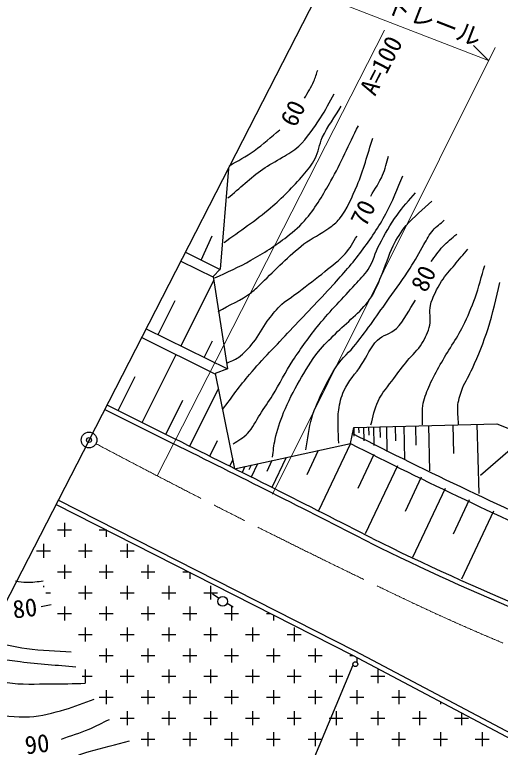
# Model space of a CAD drawing. Units: millimetres, scale not verified. Extents: x 40000 to 680000, y 20000 to 380000.
# Drawn here: x 279204 to 328521, y 266444 to 340784 of the extents above; entities that cross this region are included whole.
import ezdxf
from ezdxf.enums import TextEntityAlignment as Align

# ---------------------------------------------------------------- set-up
doc = ezdxf.new("R2010")
doc.units = ezdxf.units.MM
doc.header["$LTSCALE"] = 1000
doc.header["$PDMODE"] = 32
doc.header["$PDSIZE"] = 500
doc.linetypes.add('CHAIN', pattern=[18.5, 12, -1.5, 3.5, -1.5])
for name, color, linetype, lineweight in [('M-BGD', 7, 'Continuous', 25), ('M-BMK', 2, 'CHAIN', 13), ('M-BMK-SRVR', 3, 'Continuous', 25), ('M-STR-HTXT', 7, 'Continuous', 13), ('M-STR-STRC', 7, 'Continuous', 25)]:
    doc.layers.add(name, color=color, linetype=linetype, lineweight=lineweight)
doc.layers.add('M-OTRS', color=6, linetype='Continuous')
doc.styles.add('ＭＳ ゴシック', font='')
doc.styles.get('ＭＳ ゴシック').set_extended_font_data('MS Gothic')

msp = doc.modelspace()

# ---------------------------------------------------------------- linework, layer by layer
at = {"layer": 'M-BGD'}
for p, q in [((286760, 297622), (310734, 344315)), ((300905, 325160), (300073, 314946)), ((298156, 315890), (299254, 318352)), ((296542, 316674), (300062, 314935)), ((296085, 315785), (299383, 314155)), ((300073, 314946), (299374, 314214)), ((296120, 307165), (299429, 313861)), ((299374, 314214), (300830, 304841)), ((293776, 308323), (295488, 311788)), ((292563, 308923), (300826, 304839)), ((292106, 308033), (299545, 304357)), ((298463, 306007), (299294, 307688)), ((292144, 299403), (295590, 306313)), ((300830, 304841), (299549, 304358)), ((300807, 304849), (300821, 304876)), ((289725, 300609), (291446, 304059)), ((299549, 304358), (301541, 294710)), ((296980, 296990), (299873, 302789)), ((288581, 301180), (295553, 297703)), ((294562, 298197), (296288, 301656)), ((288358, 300733), (295330, 297255)), ((313297, 297280), (313630, 298910)), ((313630, 298910), (328169, 299276)), ((313630, 298910), (313653, 298009)), ((314130, 298923), (314144, 298350)), ((314630, 298935), (314665, 297546)), ((315130, 298948), (315150, 298131)), ((315630, 298961), (315677, 297082)), ((316287, 298977), (316315, 297877)), ((316944, 298994), (317008, 296473)), ((317826, 299016), (317864, 297540)), ((318709, 299038), (318794, 295656)), ((319892, 299068), (319942, 297088)), ((321224, 299101), (321340, 294491)), ((323686, 299163), (323759, 296257)), ((326148, 299225), (326325, 292191)), ((328169, 299276), (329799, 298611)), ((286760, 297622), (269080, 263270)), ((299010, 295978), (299812, 297587)), ((330658, 297618), (326514, 294036)), ((301540, 294716), (313297, 297280)), ((313297, 297280), (310061, 290457)), ((310035, 296569), (308865, 294104)), ((315686, 296147), (314056, 292711)), ((301039, 294966), (301357, 295602)), ((303868, 295224), (303227, 293873)), ((305320, 295540), (304799, 294444)), ((306772, 295857), (305331, 292821)), ((301487, 294743), (301504, 294776)), ((302576, 294942), (302290, 294341)), ((303222, 295083), (302990, 294595)), ((318074, 295014), (314790, 288093)), ((320496, 293865), (318843, 290380)), ((322919, 292716), (319597, 285713)), ((313778, 276212), (283621, 291523)), ((325370, 291553), (323725, 288086)), ((313551, 275766), (283395, 291078)), ((327821, 290391), (324563, 283523)), ((284257, 289207), (284257, 287793)), ((283550, 288500), (284965, 288500)), ((287793, 288500), (288575, 288500)), ((288500, 288538), (288500, 287793)), ((282136, 287086), (282136, 285672)), ((286379, 287086), (286379, 285672)), ((290621, 287086), (290621, 285672)), ((281429, 286379), (282843, 286379)), ((285672, 286379), (287086, 286379)), ((289914, 286379), (291328, 286379)), ((284257, 284965), (284257, 283550)), ((288500, 284965), (288500, 283550)), ((292743, 284965), (292743, 283550)), ((283550, 284257), (284965, 284257)), ((287793, 284257), (289207, 284257)), ((292036, 284257), (293450, 284257)), ((296278, 284257), (296897, 284257)), ((296985, 284212), (296985, 283550)), ((282136, 282843), (282136, 282682)), ((286379, 282843), (286379, 281429)), ((290621, 282843), (290621, 281429)), ((294864, 282843), (294864, 281429)), ((299107, 282843), (299107, 281429)), ((282373, 282136), (282843, 282136)), ((285672, 282136), (287086, 282136)), ((289914, 282136), (291328, 282136)), ((294157, 282136), (295571, 282136)), ((298400, 282136), (299814, 282136)), ((299291, 282018), (299958, 281594)), ((300787, 281068), (301387, 280687)), ((281899, 280728), (282897, 280928)), ((284257, 280722), (284257, 279308)), ((288500, 280722), (288500, 279308)), ((292743, 280722), (292743, 279308)), ((296985, 280722), (296985, 279308)), ((301228, 280722), (301228, 279308)), ((283550, 280015), (284965, 280015)), ((287793, 280015), (289207, 280015)), ((292036, 280015), (293450, 280015)), ((296278, 280015), (297692, 280015)), ((300521, 280015), (301935, 280015)), ((304764, 280015), (305218, 280015)), ((305471, 279886), (305471, 279308)), ((286379, 278601), (286379, 277186)), ((290621, 278601), (290621, 277186)), ((294864, 278601), (294864, 277186)), ((299107, 278601), (299107, 277186)), ((303349, 278601), (303349, 277186)), ((307592, 278601), (307592, 277186)), ((285672, 277893), (287086, 277893)), ((289914, 277893), (291328, 277893)), ((294157, 277893), (295571, 277893)), ((298400, 277893), (299814, 277893)), ((302642, 277893), (304056, 277893)), ((306885, 277893), (308299, 277893)), ((288500, 276479), (288500, 275065)), ((292743, 276479), (292743, 275065)), ((296985, 276479), (296985, 275065)), ((301228, 276479), (301228, 275065)), ((305471, 276479), (305471, 275065)), ((309713, 276479), (309713, 275065)), ((330978, 267096), (313778, 276212)), ((287793, 275772), (289207, 275772)), ((292036, 275772), (293450, 275772)), ((296278, 275772), (297692, 275772)), ((300521, 275772), (301935, 275772)), ((304764, 275772), (306178, 275772)), ((309006, 275772), (310420, 275772)), ((313249, 275772), (313540, 275772)), ((330744, 266655), (313544, 275770)), ((313956, 275553), (313956, 275065)), ((286379, 274358), (286379, 272944)), ((290621, 274358), (290621, 272944)), ((294864, 274358), (294864, 272944)), ((299107, 274358), (299107, 272944)), ((303349, 274358), (303349, 272944)), ((307592, 274358), (307592, 272944)), ((311835, 274358), (311835, 272944)), ((316077, 274358), (316077, 272944)), ((286051, 273651), (287086, 273651)), ((289914, 273651), (291328, 273651)), ((294157, 273651), (295571, 273651)), ((298400, 273651), (299814, 273651)), ((302642, 273651), (304056, 273651)), ((306885, 273651), (308299, 273651)), ((311127, 273651), (312542, 273651)), ((315370, 273651), (316784, 273651)), ((288500, 272237), (288500, 270822)), ((292743, 272237), (292743, 270822)), ((296985, 272237), (296985, 270822)), ((301228, 272237), (301228, 270822)), ((305471, 272237), (305471, 270822)), ((309713, 272237), (309713, 270822)), ((313956, 272237), (313956, 270822)), ((318199, 272237), (318199, 270822)), ((287793, 271530), (289207, 271530)), ((292036, 271530), (293450, 271530)), ((296278, 271530), (297692, 271530)), ((300521, 271530), (301935, 271530)), ((304764, 271530), (306178, 271530)), ((309006, 271530), (310420, 271530)), ((313249, 271530), (314663, 271530)), ((317491, 271530), (318906, 271530)), ((322441, 271078), (322441, 270822)), ((290621, 270115), (290621, 268701)), ((294864, 270115), (294864, 268701)), ((299107, 270115), (299107, 268701)), ((303349, 270115), (303349, 268701)), ((307592, 270115), (307592, 268701)), ((311835, 270115), (311835, 268701)), ((316077, 270115), (316077, 268701)), ((320320, 270115), (320320, 268701)), ((324563, 269959), (324563, 268701)), ((289914, 269408), (291328, 269408)), ((294157, 269408), (295571, 269408)), ((298400, 269408), (299814, 269408)), ((302642, 269408), (304056, 269408)), ((306885, 269408), (308299, 269408)), ((311127, 269408), (312542, 269408)), ((315370, 269408), (316784, 269408)), ((319613, 269408), (321027, 269408)), ((323855, 269408), (325270, 269408)), ((292743, 267994), (292743, 266580)), ((296985, 267994), (296985, 266580)), ((301228, 267994), (301228, 266580)), ((305471, 267994), (305471, 266580)), ((309713, 267994), (309713, 266580)), ((313956, 267994), (313956, 266580)), ((318199, 267994), (318199, 266580)), ((322441, 267994), (322441, 266580)), ((326684, 267994), (326684, 266580)), ((292036, 267287), (293450, 267287)), ((296278, 267287), (297692, 267287)), ((300521, 267287), (301935, 267287)), ((304764, 267287), (306178, 267287)), ((309006, 267287), (310420, 267287)), ((313249, 267287), (314663, 267287)), ((317491, 267287), (318906, 267287)), ((321734, 267287), (323148, 267287)), ((325977, 267287), (327391, 267287))]:
    msp.add_line(p, q, dxfattribs=at)
for centre, radius in [((300322, 281252), 500), ((313792, 274886), 250)]:
    msp.add_circle(centre, radius, dxfattribs=at)
for centre, radius, start, end in [((531286, 726666), 480551, 243.05145, 246.16026), ((-593481, -1492007), 1998360, 62.94269, 63.58423), ((-593481, -1492007), 1997860, 62.94269, 63.58423), ((531286, 726666), 481551, 243.08425, 246.16026), ((428211, 514798), 254070, 243.61664, 251.59964), ((428211, 514798), 253570, 243.61664, 251.56578)]:
    msp.add_arc(centre, radius, start, end, dxfattribs=at)
for points, knots in [([(308648, 332296), (308959, 332873), (309315, 333427), (309580, 334026), (309741, 334392), (309846, 334780), (309979, 335157)], [0, 0, 0, 0, 1, 1, 1, 2, 2, 2, 2]), ([(300863, 322182), (302039, 323158), (303143, 324226), (304390, 325110), (305023, 325559), (305732, 325890), (306386, 326308), (306951, 326669), (307562, 326979), (308049, 327439), (308923, 328264), (309581, 329298), (310245, 330300), (310766, 331087), (311177, 331941), (311642, 332762)], [0, 0, 0, 0, 1, 1, 1, 2, 2, 2, 3, 3, 3, 4, 4, 4, 5, 5, 5, 5]), ([(300464, 317658), (302039, 318833), (303702, 319898), (305188, 321184), (306374, 322210), (307499, 323316), (308515, 324511), (308958, 325032), (309399, 325568), (309713, 326175), (310058, 326841), (310127, 327624), (310445, 328304), (310971, 329431), (311731, 330433), (312374, 331498)], [0, 0, 0, 0, 1, 1, 1, 2, 2, 2, 3, 3, 3, 4, 4, 4, 5, 5, 5, 5]), ([(299532, 314065), (300752, 314663), (302011, 315188), (303192, 315861), (304459, 316583), (305704, 317357), (306852, 318256), (307568, 318818), (308263, 319422), (308848, 320120), (309816, 321275), (310561, 322604), (311310, 323912), (312344, 325720), (313173, 327638), (314104, 329502)], [0, 0, 0, 0, 1, 1, 1, 2, 2, 2, 3, 3, 3, 4, 4, 4, 5, 5, 5, 5]), ([(300996, 325443), (301839, 325953), (302720, 326404), (303525, 326973), (304438, 327619), (305255, 328393), (306120, 329102)], [0, 0, 0, 0, 1, 1, 1, 2, 2, 2, 2]), ([(299865, 310671), (300996, 311314), (302211, 311829), (303258, 312601), (303650, 312889), (303971, 313263), (304323, 313599), (305016, 314259), (305682, 314946), (306386, 315595), (307102, 316256), (307801, 316941), (308582, 317525), (309380, 318122), (310311, 318525), (311110, 319121), (311488, 319404), (311882, 319683), (312175, 320053), (312969, 321057), (313468, 322270), (313971, 323447), (314633, 324994), (315036, 326640), (315568, 328237)], [0, 0, 0, 0, 1, 1, 1, 2, 2, 2, 3, 3, 3, 4, 4, 4, 5, 5, 5, 6, 6, 6, 7, 7, 7, 8, 8, 8, 8]), ([(315369, 322382), (315768, 323092), (316244, 323763), (316566, 324511), (316833, 325130), (316965, 325798), (317165, 326441)], [0, 0, 0, 0, 1, 1, 1, 2, 2, 2, 2]), ([(300331, 300757), (301240, 301932), (302098, 303149), (303059, 304283), (304367, 305829), (305802, 307262), (307184, 308741), (308619, 310278), (310109, 311764), (311509, 313333), (312516, 314460), (313536, 315580), (314437, 316793), (315336, 318002), (316178, 319262), (316899, 320585), (317573, 321823), (318052, 323158), (318629, 324445)], [0, 0, 0, 0, 1, 1, 1, 2, 2, 2, 3, 3, 3, 4, 4, 4, 5, 5, 5, 6, 6, 6, 6]), ([(301395, 297230), (301883, 297585), (302443, 297858), (302859, 298295), (303389, 298852), (303702, 299581), (304123, 300224), (304545, 300868), (304983, 301500), (305388, 302154), (306105, 303312), (306705, 304541), (307450, 305681), (308276, 306943), (309162, 308169), (310112, 309340), (311259, 310755), (312564, 312035), (313772, 313399), (314220, 313905), (314739, 314360), (315102, 314930), (315599, 315708), (315807, 316639), (316234, 317458), (316772, 318490), (317359, 319501), (318030, 320452), (318593, 321250), (319272, 321960), (319893, 322715)], [0, 0, 0, 0, 1, 1, 1, 2, 2, 2, 3, 3, 3, 4, 4, 4, 5, 5, 5, 6, 6, 6, 7, 7, 7, 8, 8, 8, 9, 9, 9, 10, 10, 10, 10]), ([(305388, 295899), (305476, 296498), (305518, 297106), (305654, 297696), (305869, 298625), (306160, 299540), (306519, 300424), (306966, 301527), (307526, 302584), (308116, 303618), (308704, 304649), (309309, 305681), (310045, 306612), (310561, 307264), (311193, 307815), (311775, 308409), (312918, 309573), (314282, 310546), (315235, 311869), (315757, 312593), (316070, 313448), (316433, 314264), (316878, 315265), (317132, 316350), (317631, 317325), (318004, 318053), (318439, 318758), (318962, 319388), (319723, 320305), (320692, 321029), (321557, 321850)], [0, 0, 0, 0, 1, 1, 1, 2, 2, 2, 3, 3, 3, 4, 4, 4, 5, 5, 5, 6, 6, 6, 7, 7, 7, 8, 8, 8, 9, 9, 9, 10, 10, 10, 10]), ([(308781, 296631), (308981, 297718), (309065, 298833), (309380, 299892), (309675, 300883), (310126, 301823), (310578, 302753), (310976, 303575), (311382, 304402), (311908, 305148), (312470, 305945), (313229, 306584), (313838, 307344), (315039, 308843), (316117, 310437), (317232, 312002), (317952, 313014), (318692, 314015), (319361, 315063), (319858, 315842), (320277, 316669), (320758, 317458), (321059, 317952), (321314, 318482), (321690, 318922), (322016, 319304), (322444, 319587), (322821, 319920)], [0, 0, 0, 0, 1, 1, 1, 2, 2, 2, 3, 3, 3, 4, 4, 4, 5, 5, 5, 6, 6, 6, 7, 7, 7, 8, 8, 8, 9, 9, 9, 9]), ([(300730, 305414), (301129, 305614), (301566, 305752), (301928, 306013), (302513, 306435), (303003, 306984), (303458, 307544), (303994, 308202), (304351, 308990), (304855, 309673), (305248, 310205), (305642, 310745), (306120, 311203), (306702, 311762), (307409, 312176), (308049, 312667), (308940, 313350), (309844, 314017), (310711, 314730), (311415, 315309), (312171, 315842), (312773, 316526), (313249, 317067), (313572, 317724), (313971, 318323)], [0, 0, 0, 0, 1, 1, 1, 2, 2, 2, 3, 3, 3, 4, 4, 4, 5, 5, 5, 6, 6, 6, 7, 7, 7, 8, 8, 8, 8]), ([(321490, 315728), (321889, 316238), (322246, 316784), (322688, 317258), (323116, 317718), (323619, 318101), (324085, 318523)], [0, 0, 0, 0, 1, 1, 1, 2, 2, 2, 2]), ([(315369, 299160), (315612, 299958), (315738, 300803), (316100, 301555), (316509, 302403), (317142, 303124), (317697, 303884), (318145, 304497), (318617, 305091), (319095, 305681), (319571, 306267), (320161, 306768), (320559, 307411), (320914, 307985), (321210, 308614), (321357, 309274), (321502, 309924), (321270, 310622), (321424, 311270), (321631, 312149), (322081, 312963), (322555, 313732), (322928, 314336), (323436, 314845), (323886, 315395), (324324, 315932), (324773, 316460), (325216, 316992)], [0, 0, 0, 0, 1, 1, 1, 2, 2, 2, 3, 3, 3, 4, 4, 4, 5, 5, 5, 6, 6, 6, 7, 7, 7, 8, 8, 8, 9, 9, 9, 9]), ([(320625, 299160), (320647, 299892), (320556, 300636), (320692, 301356), (320814, 302004), (321094, 302614), (321357, 303219), (321665, 303928), (322047, 304605), (322422, 305281), (323159, 306612), (324067, 307848), (324751, 309207), (325215, 310131), (325597, 311096), (325948, 312068), (326334, 313137), (326614, 314242), (326946, 315329)], [0, 0, 0, 0, 1, 1, 1, 2, 2, 2, 3, 3, 3, 4, 4, 4, 5, 5, 5, 6, 6, 6, 6]), ([(324285, 299226), (324263, 299892), (324139, 300562), (324218, 301222), (324287, 301794), (324477, 302349), (324684, 302886), (324952, 303580), (325379, 304203), (325682, 304882), (326274, 306210), (326831, 307558), (327279, 308941), (327773, 310466), (328077, 312046), (328477, 313599)], [0, 0, 0, 0, 1, 1, 1, 2, 2, 2, 3, 3, 3, 4, 4, 4, 5, 5, 5, 5]), ([(312108, 297297), (312108, 298428), (311956, 299569), (312108, 300690), (312198, 301351), (312361, 302014), (312640, 302620), (313088, 303592), (313846, 304389), (314437, 305281), (314977, 306097), (315335, 307059), (316034, 307743), (316575, 308273), (317418, 308416), (317964, 308941), (318792, 309739), (319250, 310848), (319893, 311802)], [0, 0, 0, 0, 1, 1, 1, 2, 2, 2, 3, 3, 3, 4, 4, 4, 5, 5, 5, 6, 6, 6, 6]), ([(279304, 283324), (279681, 283279), (280056, 283197), (280436, 283190), (280992, 283180), (281545, 283279), (282099, 283324)], [0, 0, 0, 0, 1, 1, 1, 2, 2, 2, 2]), ([(276377, 277268), (277730, 277002), (279069, 276654), (280436, 276470), (281934, 276268), (283452, 276248), (284960, 276137)], [0, 0, 0, 0, 1, 1, 1, 2, 2, 2, 2]), ([(275379, 275738), (276842, 275538), (278302, 275308), (279770, 275139), (281651, 274923), (283541, 274784), (285426, 274607)], [0, 0, 0, 0, 1, 1, 1, 2, 2, 2, 2]), ([(274647, 274008), (275911, 273675), (277146, 273197), (278439, 273010), (279889, 272800), (281366, 272885), (282831, 272877), (284007, 272870), (285182, 272921), (286357, 272943)], [0, 0, 0, 0, 1, 1, 1, 2, 2, 2, 3, 3, 3, 3]), ([(273249, 271213), (274358, 270792), (275421, 270219), (276576, 269949), (277922, 269634), (279322, 269478), (280702, 269550), (281922, 269614), (283117, 269954), (284295, 270282), (285315, 270566), (286291, 270992), (287289, 271346)], [0, 0, 0, 0, 1, 1, 1, 2, 2, 2, 3, 3, 3, 4, 4, 4, 4]), ([(283962, 267288), (284894, 267620), (285844, 267903), (286757, 268286), (287461, 268581), (288132, 268951), (288819, 269284)], [0, 0, 0, 0, 1, 1, 1, 2, 2, 2, 2]), ([(275778, 264959), (276820, 264715), (277839, 264325), (278905, 264227), (279856, 264139), (280828, 264185), (281766, 264360), (283490, 264681), (285075, 265527), (286757, 266023), (288119, 266426), (289507, 266733), (290882, 267088)], [0, 0, 0, 0, 1, 1, 1, 2, 2, 2, 3, 3, 3, 4, 4, 4, 4])]:
    msp.add_open_spline(points, degree=3, knots=knots, dxfattribs=at)
at = {"layer": 'M-BMK'}
for centre, radius, start, end in [((680760, 1040105), 840545, 242.10181, 244.41935), ((417804, 489606), 230468, 244.29133, 253.14105)]:
    msp.add_arc(centre, radius, start, end, dxfattribs=at)
at = {"layer": 'M-BMK-SRVR'}
msp.add_circle((286760, 297622), 800, dxfattribs=at)
at = {"layer": 'M-OTRS'}
msp.add_point((286760, 297622), dxfattribs=at)
at = {"layer": 'M-STR-HTXT'}
for p, q in [((327318, 336118), (309979, 342845)), ((316770, 339212), (293681, 293991)), ((327318, 336118), (325786, 337648)), ((305375, 292119), (327982, 337449))]:
    msp.add_line(p, q, dxfattribs=at)
at = {"layer": 'M-STR-STRC'}
msp.add_line((313559, 274786), (290454, 219874), dxfattribs=at)

# ---------------------------------------------------------------- texts
at = {"layer": 'M-BGD', "style": 'ＭＳ ゴシック'}
for s, rotation, p in [('60', 64.132, (308768, 330137)), ('70', 64.132, (315887, 320024)), ('80', 64.132, (322029, 313375)), ('80', 7.018, (280419, 279113)), ('90', 7.018, (281661, 265334))]:
    msp.add_text(s, height=1833, rotation=rotation, dxfattribs=at).set_placement(p, align=Align.BOTTOM_CENTER)
at = {"layer": 'M-STR-HTXT', "style": 'ＭＳ ゴシック'}
msp.add_text('ガードレール', height=1833, rotation=338.766, dxfattribs=at).set_placement((319500, 341038), align=Align.MIDDLE_CENTER)
msp.add_text('A=100', height=1833, rotation=62.615, dxfattribs=at).set_placement((317721, 334955), align=Align.BOTTOM_CENTER)

doc.saveas('drawing.dxf')
